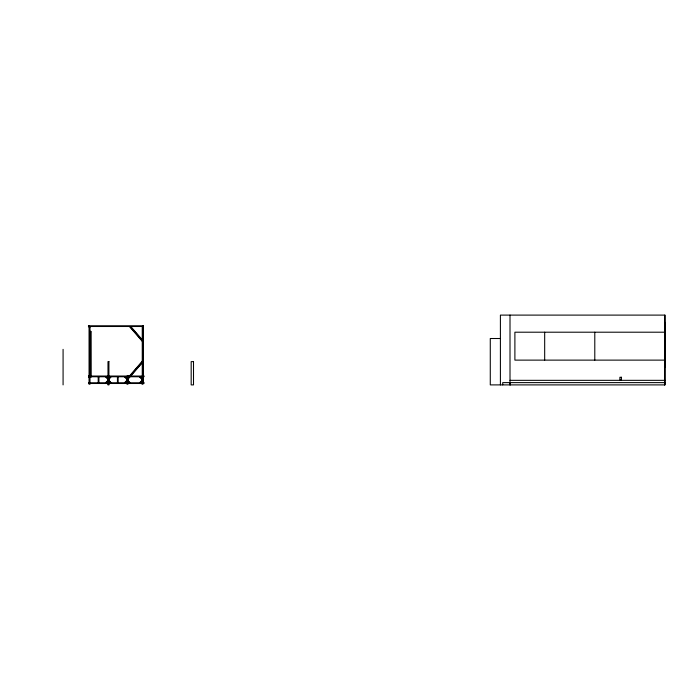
<?xml version="1.0" encoding="UTF-8"?>
<svg xmlns="http://www.w3.org/2000/svg" width="700" height="700" viewBox="0 0 700 700"><rect width="100%" height="100%" fill="white"/><g stroke="black" fill="none" stroke-linecap="round" stroke-linejoin="round"><path stroke-width="1.05" d="M664.808 332.789L664.808 330.251M664.808 329.7L664.816 330.26L664.816 328.886M664.816 329.717L664.808 329.236M108.85 378.394L110.276 376.749M105.499 382.795L108.246 380.17L105.971 382.795M108.955 378.726L110.67 376.749M108.85 379.382L111.134 376.749M106.356 382.795L108.246 381.15L106.82 382.795M129.439 376.049L142.258 361.244M127.811 378.394L129.237 376.749M129.903 376.049L142.721 361.244M124.46 382.795L127.207 380.17L124.933 382.795M127.916 378.726L129.623 376.749M130.287 376.049L142.258 362.233M127.811 379.382L130.095 376.749M130.751 376.049L142.721 362.233M125.317 382.795L127.207 381.15L125.781 382.795M140.175 382.795L142.45 380.17L139.702 382.795L141.601 380.826M140.56 382.795L142.45 381.15L141.024 382.795M140.612 382.795L141.706 381.701M664.457 322.359L664.921 322.359L664.921 367.08L664.457 367.08M664.431 322.963L664.895 322.963M89.058 327.197L89.994 327.197M90.064 331.38L90.843 331.38L90.921 377.449L89.058 377.449M90.072 331.852L90.772 331.852M500.404 338.511L490.28 338.511L490.28 384.895L665 384.895L665 315.105L500.404 315.105L500.404 384.895M664.431 366.467L664.895 366.467M90.072 375.585L90.772 375.585M108.85 377.449L107.782 377.449L107.782 382.795M127.916 376.049L127.916 377.449L126.744 377.449L126.744 382.795M510.011 380.336L665 380.336M665 382.62L502.731 382.62L502.731 384.895M108.955 384.195L108.019 384.195L108.019 378.324M140.612 376.749L141.706 377.842M142.258 379.382L139.624 376.749L142.45 379.382L140.175 376.749M130.751 326.498L142.021 339.5M130.287 326.498L142.258 340.314M129.903 326.498L142.721 341.303M129.439 326.498L142.258 341.303M141.024 376.749L142.45 378.394L140.56 376.749M125.781 376.749L127.207 378.394L125.317 376.749M124.933 376.749L127.207 379.382L124.46 376.749M127.811 380.17L130.095 382.795M128.485 381.483L129.623 382.795M127.811 381.15L129.237 382.795M106.82 376.749L108.246 378.394L106.356 376.749M105.971 376.749L108.246 379.382L105.499 376.749M108.85 380.17L111.134 382.795M109.524 381.483L110.67 382.795M108.85 381.15L110.276 382.795M664.808 331.415L664.816 332.439M664.79 315.105L664.79 384.895M664.58 382.62L664.58 384.895M594.79 332.203L594.79 360.124M544.679 332.203L544.679 360.124M510.151 382.62L510.151 384.895M510.011 315.105L510.011 384.895M143.465 376.049L143.465 376.749M143.465 382.795L143.465 383.495M143.325 376.049L143.325 327.197L142.258 327.197L142.258 376.049M143.185 376.749L143.185 377.449L141.986 377.449L141.986 382.795M143.054 377.449L143.054 382.795M142.957 377.449L142.957 384.195L142.021 384.195L142.039 383.495M142.861 325.797L142.861 326.498M142.721 327.197L142.721 376.049M142.59 377.449L142.59 382.795M142.45 377.449L142.45 382.795M142.258 376.749L142.258 377.449M142.258 378.516L142.258 382.795M128.284 376.049L128.319 376.749M128.03 376.049L128.065 376.749M127.916 378.324L127.916 384.195L126.98 384.195L126.98 378.324M127.811 377.449L127.811 382.795M127.207 377.449L127.207 382.795M126.98 376.049L126.98 377.449M118.143 376.749L118.143 382.795M117.442 376.749L117.442 382.795M108.85 376.749L108.85 382.795M108.246 377.449L108.246 382.795M108.019 376.049L108.019 377.449M98.91 376.749L98.91 382.795M98.21 376.749L98.21 382.795M90.772 331.38L90.772 376.049M90.072 331.38L90.072 376.049M89.994 326.498L89.994 384.195L89.058 384.195L89.058 326.498M88.926 325.797L88.926 326.498M88.812 376.049L88.804 376.749M63.079 349.352L63.079 384.895M143.325 325.797L88.462 325.797L88.462 326.498L143.325 326.498L143.325 325.797M664.58 332.203L514.894 332.203L514.894 360.124L664.58 360.124L664.58 332.203M108.92 361.629L107.984 361.629L107.984 384.895L108.92 384.895L108.92 361.629M193.506 361.629L191.179 361.629L191.179 384.895L193.506 384.895L193.506 361.629M143.929 376.049L88.594 376.049L88.594 376.749L143.929 376.749L143.929 376.049M621.416 377.265L619.885 377.265L619.885 379.75L621.416 379.75L621.416 377.265M143.929 382.795L88.594 382.795L88.594 383.495L143.929 383.495L143.929 382.795"/></g></svg>
